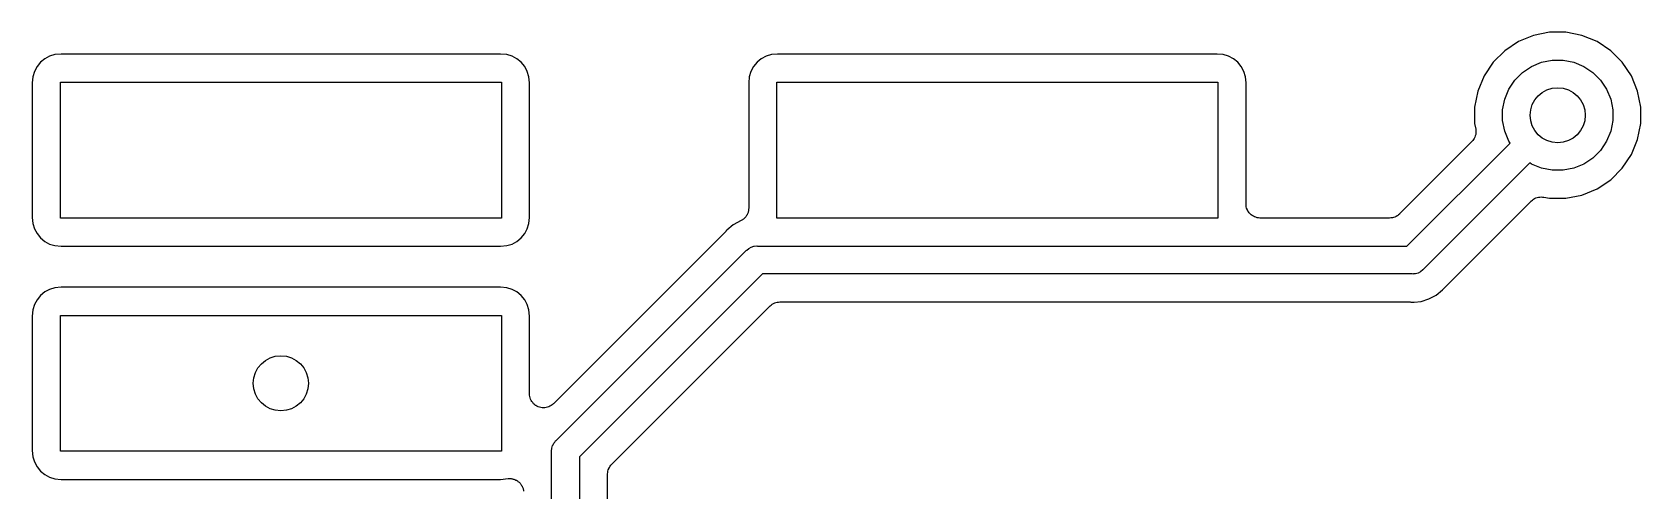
# Model space of a CAD drawing. Extents: x 0.48 to 2.43, y -7.79 to -4.85.
# Drawn here: x 1.8384 to 2.1832, y -5.5727 to -5.4743 of the extents above; entities that cross this region are included whole.
import ezdxf

# ---------------------------------------------------------------- set-up
doc = ezdxf.new("R2010")
doc.units = 0
doc.header["$MEASUREMENT"] = 0
doc.layers.add('BLACK', color=7, linetype='CONTINUOUS')

msp = doc.modelspace()

# ---------------------------------------------------------------- linework, layer by layer
at = {"layer": 'BLACK', "linetype": 'CONTINUOUS'}
for p, q in [((2.1636, -5.47431), (2.16016, -5.475)), ((2.16711, -5.47431), (2.1636, -5.47431)), ((2.17055, -5.475), (2.16711, -5.47431)), ((2.15692, -5.47634), (2.154, -5.47829)), ((2.16016, -5.475), (2.15692, -5.47634)), ((2.17379, -5.47634), (2.17055, -5.475)), ((2.17671, -5.47829), (2.17379, -5.47634)), ((1.84022, -5.48078), (1.83948, -5.48169)), ((1.84114, -5.48003), (1.84022, -5.48078)), ((1.84218, -5.47947), (1.84114, -5.48003)), ((1.84331, -5.47913), (1.84218, -5.47947)), ((1.84464, -5.479), (1.84331, -5.47913)), ((1.93883, -5.479), (1.84464, -5.479)), ((1.94015, -5.47913), (1.93883, -5.479)), ((1.94128, -5.47947), (1.94015, -5.47913)), ((1.94233, -5.48003), (1.94128, -5.47947)), ((1.94324, -5.48078), (1.94233, -5.48003)), ((1.94399, -5.48169), (1.94324, -5.48078)), ((1.99377, -5.48078), (1.99302, -5.48169)), ((1.99468, -5.48003), (1.99377, -5.48078)), ((1.99572, -5.47947), (1.99468, -5.48003)), ((1.99686, -5.47913), (1.99572, -5.47947)), ((1.99818, -5.479), (1.99686, -5.47913)), ((2.09237, -5.479), (1.99818, -5.479)), ((2.0937, -5.47913), (2.09237, -5.479)), ((2.09483, -5.47947), (2.0937, -5.47913)), ((2.09587, -5.48003), (2.09483, -5.47947)), ((2.09678, -5.48078), (2.09587, -5.48003)), ((2.09753, -5.48169), (2.09678, -5.48078)), ((2.15152, -5.48077), (2.14957, -5.48369)), ((2.154, -5.47829), (2.15152, -5.48077)), ((2.15976, -5.48166), (2.16191, -5.48077)), ((2.16191, -5.48077), (2.16419, -5.48031)), ((2.16419, -5.48031), (2.16652, -5.48031)), ((2.16652, -5.48031), (2.1688, -5.48077)), ((2.1688, -5.48077), (2.17095, -5.48166)), ((2.17919, -5.48077), (2.17671, -5.47829)), ((2.18114, -5.48369), (2.17919, -5.48077)), ((1.83858, -5.48386), (1.83844, -5.48519)), ((1.83892, -5.48273), (1.83858, -5.48386)), ((1.83948, -5.48169), (1.83892, -5.48273)), ((1.94455, -5.48273), (1.94399, -5.48169)), ((1.94489, -5.48386), (1.94455, -5.48273)), ((1.94502, -5.48519), (1.94489, -5.48386)), ((1.99212, -5.48386), (1.99199, -5.48519)), ((1.99246, -5.48273), (1.99212, -5.48386)), ((1.99302, -5.48169), (1.99246, -5.48273)), ((2.09809, -5.48273), (2.09753, -5.48169)), ((2.09843, -5.48386), (2.09809, -5.48273)), ((2.09856, -5.48519), (2.09843, -5.48386)), ((2.14957, -5.48369), (2.14823, -5.48693)), ((2.15489, -5.48653), (2.15618, -5.4846)), ((2.15618, -5.4846), (2.15783, -5.48295)), ((2.15783, -5.48295), (2.15976, -5.48166)), ((2.17095, -5.48166), (2.17288, -5.48295)), ((2.17288, -5.48295), (2.17453, -5.4846)), ((2.17453, -5.4846), (2.17582, -5.48653)), ((2.18248, -5.48693), (2.18114, -5.48369)), ((1.83844, -5.48519), (1.83844, -5.51403)), ((1.84449, -5.51417), (1.84449, -5.48504)), ((1.84449, -5.48504), (1.93898, -5.48504)), ((1.93898, -5.48504), (1.93898, -5.51417)), ((1.94502, -5.51403), (1.94502, -5.48519)), ((1.99199, -5.48519), (1.99199, -5.51208)), ((1.99803, -5.51417), (1.99803, -5.48504)), ((1.99803, -5.48504), (2.09252, -5.48504)), ((2.09252, -5.48504), (2.09252, -5.51417)), ((2.09856, -5.51117), (2.09856, -5.48519)), ((2.14823, -5.48693), (2.14754, -5.49037)), ((2.154, -5.48868), (2.15489, -5.48653)), ((2.17582, -5.48653), (2.17671, -5.48868)), ((2.18317, -5.49037), (2.18248, -5.48693)), ((2.14754, -5.49037), (2.14754, -5.49388)), ((2.15354, -5.49096), (2.154, -5.48868)), ((2.15354, -5.49329), (2.15354, -5.49096)), ((2.17671, -5.48868), (2.17717, -5.49096)), ((2.17717, -5.49096), (2.17717, -5.49329)), ((2.18317, -5.49388), (2.18317, -5.49037)), ((2.14754, -5.49388), (2.14778, -5.49508)), ((2.154, -5.49557), (2.15354, -5.49329)), ((2.17717, -5.49329), (2.17671, -5.49557)), ((2.18248, -5.49732), (2.18317, -5.49388)), ((2.14696, -5.49779), (2.13146, -5.51329)), ((2.13306, -5.52017), (2.15514, -5.4981)), ((2.14714, -5.49757), (2.14696, -5.49779)), ((2.14732, -5.49736), (2.14714, -5.49757)), ((2.14733, -5.49734), (2.14732, -5.49735)), ((2.14732, -5.49735), (2.14732, -5.49736)), ((2.14747, -5.49709), (2.14733, -5.49734)), ((2.1476, -5.49685), (2.14747, -5.49709)), ((2.14761, -5.49682), (2.1476, -5.49684)), ((2.1476, -5.49684), (2.1476, -5.49685)), ((2.14769, -5.49655), (2.14761, -5.49682)), ((2.14778, -5.49629), (2.14769, -5.49655)), ((2.14778, -5.49508), (2.14779, -5.4951)), ((2.14781, -5.49599), (2.14778, -5.49626)), ((2.14778, -5.49626), (2.14778, -5.49628)), ((2.14778, -5.49628), (2.14778, -5.49629)), ((2.14779, -5.4951), (2.14779, -5.4951)), ((2.14779, -5.4951), (2.14779, -5.4951)), ((2.14779, -5.4951), (2.14779, -5.49513)), ((2.14779, -5.49513), (2.14781, -5.49541)), ((2.14781, -5.49541), (2.14784, -5.49568)), ((2.14784, -5.49571), (2.14781, -5.49599)), ((2.14784, -5.49568), (2.14784, -5.49569)), ((2.14784, -5.49569), (2.14784, -5.49571)), ((2.15489, -5.49772), (2.154, -5.49557)), ((2.15514, -5.4981), (2.15489, -5.49772)), ((2.17582, -5.49772), (2.17453, -5.49966)), ((2.17671, -5.49557), (2.17582, -5.49772)), ((2.18114, -5.50056), (2.18248, -5.49732)), ((2.17288, -5.5013), (2.17095, -5.50259)), ((2.17453, -5.49966), (2.17288, -5.5013)), ((2.17919, -5.50348), (2.18114, -5.50056)), ((2.15938, -5.50234), (2.13653, -5.52519)), ((2.15976, -5.50259), (2.15938, -5.50234)), ((2.16191, -5.50348), (2.15976, -5.50259)), ((2.16419, -5.50394), (2.16191, -5.50348)), ((2.16652, -5.50394), (2.16419, -5.50394)), ((2.1688, -5.50348), (2.16652, -5.50394)), ((2.17095, -5.50259), (2.1688, -5.50348)), ((2.17671, -5.50596), (2.17919, -5.50348)), ((2.17055, -5.50925), (2.17379, -5.50791)), ((2.17379, -5.50791), (2.17671, -5.50596)), ((1.99199, -5.51213), (1.99197, -5.51226)), ((1.99199, -5.51208), (1.99199, -5.51213)), ((2.09859, -5.51146), (2.09856, -5.51117)), ((2.09862, -5.51174), (2.09859, -5.51146)), ((2.09862, -5.51175), (2.09862, -5.51174)), ((2.09862, -5.51176), (2.09862, -5.51175)), ((2.0987, -5.51203), (2.09862, -5.51176)), ((2.09878, -5.5123), (2.0987, -5.51203)), ((2.14109, -5.52912), (2.15969, -5.51052)), ((2.15969, -5.51052), (2.1597, -5.51051)), ((2.1597, -5.51051), (2.15972, -5.51049)), ((2.1597, -5.51051), (2.1597, -5.51051)), ((2.1597, -5.51051), (2.1597, -5.51051)), ((2.15972, -5.51049), (2.15994, -5.51031)), ((2.15994, -5.51031), (2.16015, -5.51014)), ((2.16015, -5.51014), (2.16017, -5.51013)), ((2.16017, -5.51013), (2.16018, -5.51012)), ((2.16018, -5.51012), (2.16042, -5.51)), ((2.16042, -5.51), (2.16067, -5.50987)), ((2.16067, -5.50987), (2.16068, -5.50986)), ((2.16068, -5.50986), (2.1607, -5.50985)), ((2.1607, -5.50985), (2.16096, -5.50978)), ((2.16096, -5.50978), (2.16123, -5.5097)), ((2.16123, -5.5097), (2.16125, -5.5097)), ((2.16125, -5.5097), (2.16126, -5.50969)), ((2.16126, -5.50969), (2.16154, -5.50967)), ((2.16154, -5.50967), (2.16181, -5.50964)), ((2.16181, -5.50964), (2.16183, -5.50964)), ((2.16183, -5.50964), (2.16184, -5.50964)), ((2.16184, -5.50964), (2.16212, -5.50967)), ((2.16212, -5.50967), (2.1624, -5.5097)), ((2.1624, -5.5097), (2.1636, -5.50994)), ((2.1636, -5.50994), (2.16711, -5.50994)), ((2.16711, -5.50994), (2.17055, -5.50925)), ((1.83844, -5.51403), (1.83858, -5.51535)), ((1.83858, -5.51535), (1.83892, -5.51648)), ((1.93898, -5.51417), (1.84449, -5.51417)), ((1.94455, -5.51648), (1.94489, -5.51535)), ((1.94489, -5.51535), (1.94502, -5.51403)), ((1.98867, -5.51565), (1.9873, -5.51678)), ((1.9904, -5.51473), (1.98867, -5.51565)), ((1.99051, -5.51466), (1.9904, -5.51473)), ((1.99063, -5.51459), (1.99051, -5.51466)), ((1.99076, -5.51449), (1.99063, -5.51459)), ((1.99089, -5.5144), (1.99076, -5.51449)), ((1.99098, -5.51431), (1.99089, -5.5144)), ((1.99109, -5.51423), (1.99098, -5.51431)), ((1.99119, -5.5141), (1.99109, -5.51423)), ((1.9913, -5.51399), (1.99119, -5.5141)), ((1.99138, -5.51388), (1.9913, -5.51399)), ((1.99146, -5.51378), (1.99138, -5.51388)), ((1.99154, -5.51364), (1.99146, -5.51378)), ((1.99163, -5.51351), (1.99154, -5.51364)), ((1.99168, -5.51338), (1.99163, -5.51351)), ((1.99175, -5.51327), (1.99168, -5.51338)), ((1.99179, -5.51311), (1.99175, -5.51327)), ((1.99186, -5.51296), (1.99179, -5.51311)), ((1.99188, -5.51283), (1.99186, -5.51296)), ((1.99192, -5.51271), (1.99188, -5.51283)), ((1.99194, -5.51255), (1.99192, -5.51271)), ((1.99197, -5.51239), (1.99194, -5.51255)), ((1.99197, -5.51226), (1.99197, -5.51239)), ((2.09252, -5.51417), (1.99803, -5.51417)), ((2.09879, -5.51231), (2.09878, -5.5123)), ((2.09879, -5.51232), (2.09879, -5.51231)), ((2.09892, -5.51257), (2.09879, -5.51232)), ((2.09905, -5.51282), (2.09892, -5.51257)), ((2.09906, -5.51282), (2.09905, -5.51282)), ((2.09906, -5.51283), (2.09906, -5.51282)), ((2.09924, -5.51305), (2.09906, -5.51283)), ((2.09942, -5.51327), (2.09924, -5.51305)), ((2.09943, -5.51328), (2.09942, -5.51327)), ((2.09943, -5.51329), (2.09943, -5.51328)), ((2.09965, -5.51347), (2.09943, -5.51329)), ((2.09987, -5.51365), (2.09965, -5.51347)), ((2.09988, -5.51365), (2.09987, -5.51365)), ((2.09989, -5.51366), (2.09988, -5.51365)), ((2.10014, -5.5138), (2.09989, -5.51366)), ((2.10038, -5.51393), (2.10014, -5.5138)), ((2.10039, -5.51393), (2.10038, -5.51393)), ((2.1004, -5.51394), (2.10039, -5.51393)), ((2.10067, -5.51402), (2.1004, -5.51394)), ((2.10094, -5.51411), (2.10067, -5.51402)), ((2.10095, -5.51411), (2.10094, -5.51411)), ((2.10096, -5.51411), (2.10095, -5.51411)), ((2.10124, -5.51414), (2.10096, -5.51411)), ((2.10152, -5.51417), (2.10124, -5.51414)), ((2.10154, -5.51417), (2.10152, -5.51417)), ((2.10156, -5.51417), (2.10154, -5.51417)), ((2.10154, -5.51417), (2.10154, -5.51417)), ((2.10154, -5.51417), (2.10154, -5.51417)), ((2.12934, -5.51417), (2.10156, -5.51417)), ((2.12961, -5.51415), (2.12934, -5.51417)), ((2.12989, -5.51412), (2.12961, -5.51415)), ((2.1299, -5.51412), (2.12989, -5.51412)), ((2.12992, -5.51412), (2.1299, -5.51412)), ((2.13018, -5.51404), (2.12992, -5.51412)), ((2.13045, -5.51396), (2.13018, -5.51404)), ((2.13046, -5.51395), (2.13045, -5.51396)), ((2.13048, -5.51395), (2.13046, -5.51395)), ((2.13072, -5.51382), (2.13048, -5.51395)), ((2.13097, -5.51369), (2.13072, -5.51382)), ((2.13098, -5.51368), (2.13097, -5.51369)), ((2.131, -5.51367), (2.13098, -5.51368)), ((2.13121, -5.5135), (2.131, -5.51367)), ((2.13143, -5.51332), (2.13121, -5.5135)), ((2.13145, -5.5133), (2.13143, -5.51332)), ((2.13146, -5.51329), (2.13145, -5.5133)), ((2.13145, -5.5133), (2.13145, -5.5133)), ((2.13145, -5.5133), (2.13145, -5.5133)), ((1.83892, -5.51648), (1.83948, -5.51752)), ((1.83948, -5.51752), (1.84022, -5.51844)), ((1.84022, -5.51844), (1.84114, -5.51919)), ((1.94233, -5.51919), (1.94324, -5.51844)), ((1.94324, -5.51844), (1.94399, -5.51752)), ((1.94399, -5.51752), (1.94455, -5.51648)), ((1.98692, -5.51723), (1.95014, -5.554)), ((1.987, -5.51713), (1.98692, -5.51723)), ((1.98709, -5.51704), (1.987, -5.51713)), ((1.98711, -5.51701), (1.98709, -5.51704)), ((1.9873, -5.51678), (1.98711, -5.51701)), ((1.84114, -5.51919), (1.84218, -5.51974)), ((1.84218, -5.51974), (1.84331, -5.52009)), ((1.84331, -5.52009), (1.84464, -5.52022)), ((1.84464, -5.52022), (1.93883, -5.52022)), ((1.93883, -5.52022), (1.94015, -5.52009)), ((1.94015, -5.52009), (1.94128, -5.51974)), ((1.94128, -5.51974), (1.94233, -5.51919)), ((1.95074, -5.56189), (1.99147, -5.52116)), ((1.99147, -5.52116), (1.99157, -5.52104)), ((1.99157, -5.52104), (1.99202, -5.52067)), ((1.99202, -5.52067), (1.99254, -5.52039)), ((1.99254, -5.52039), (1.99311, -5.52022)), ((1.99311, -5.52022), (1.99318, -5.52021)), ((1.99318, -5.52021), (1.9937, -5.52016)), ((1.9937, -5.52016), (1.99384, -5.52017)), ((1.99384, -5.52017), (2.13306, -5.52017)), ((2.13546, -5.52596), (2.1349, -5.52613)), ((2.13598, -5.52568), (2.13546, -5.52596)), ((2.13644, -5.5253), (2.13598, -5.52568)), ((2.13653, -5.52519), (2.13644, -5.5253)), ((1.84331, -5.52913), (1.84218, -5.52947)), ((1.84464, -5.529), (1.84331, -5.52913)), ((1.93883, -5.529), (1.84464, -5.529)), ((1.94015, -5.52913), (1.93883, -5.529)), ((1.94128, -5.52947), (1.94015, -5.52913)), ((1.99494, -5.52617), (1.95576, -5.56536)), ((2.13416, -5.52617), (1.99494, -5.52617)), ((2.13431, -5.52619), (2.13416, -5.52617)), ((2.13445, -5.52617), (2.13431, -5.52619)), ((2.1349, -5.52613), (2.13445, -5.52617)), ((2.13445, -5.52617), (2.13445, -5.52617)), ((2.1407, -5.52957), (2.14089, -5.52934)), ((2.14089, -5.52934), (2.14092, -5.52931)), ((2.14092, -5.52931), (2.14101, -5.52922)), ((2.14101, -5.52922), (2.14109, -5.52912)), ((1.83892, -5.53273), (1.83858, -5.53386)), ((1.83948, -5.53169), (1.83892, -5.53273)), ((1.84022, -5.53078), (1.83948, -5.53169)), ((1.84114, -5.53003), (1.84022, -5.53078)), ((1.84218, -5.52947), (1.84114, -5.53003)), ((1.94233, -5.53003), (1.94128, -5.52947)), ((1.94324, -5.53078), (1.94233, -5.53003)), ((1.94399, -5.53169), (1.94324, -5.53078)), ((1.94455, -5.53273), (1.94399, -5.53169)), ((1.94489, -5.53386), (1.94455, -5.53273)), ((1.99658, -5.53302), (1.99679, -5.53285)), ((1.99679, -5.53285), (1.99701, -5.53267)), ((1.99701, -5.53267), (1.99702, -5.53267)), ((1.99702, -5.53267), (1.99703, -5.53266)), ((1.99703, -5.53266), (1.99728, -5.53253)), ((1.99728, -5.53253), (1.99752, -5.5324)), ((1.99752, -5.5324), (1.99754, -5.5324)), ((1.99754, -5.5324), (1.99755, -5.53239)), ((1.99755, -5.53239), (1.99782, -5.53231)), ((1.99782, -5.53231), (1.99809, -5.53223)), ((1.99809, -5.53223), (1.9981, -5.53223)), ((1.9981, -5.53223), (1.99812, -5.53222)), ((1.99812, -5.53222), (1.99839, -5.5322)), ((1.99839, -5.5322), (1.99867, -5.53217)), ((1.99867, -5.53217), (2.13372, -5.53217)), ((2.13372, -5.53217), (2.13376, -5.53217)), ((2.13376, -5.53217), (2.13389, -5.53219)), ((2.13389, -5.53219), (2.13401, -5.53219)), ((2.13401, -5.53219), (2.13431, -5.53222)), ((2.13431, -5.53222), (2.1346, -5.53219)), ((2.1346, -5.53219), (2.13461, -5.53219)), ((2.13461, -5.53219), (2.13607, -5.53204)), ((2.13607, -5.53204), (2.13777, -5.53153)), ((2.13777, -5.53153), (2.13933, -5.53069)), ((2.13933, -5.53069), (2.1407, -5.52957)), ((1.83858, -5.53386), (1.83844, -5.53519)), ((1.83844, -5.53519), (1.83844, -5.56403)), ((1.84449, -5.56417), (1.84449, -5.53504)), ((1.84449, -5.53504), (1.93898, -5.53504)), ((1.93898, -5.53504), (1.93898, -5.56417)), ((1.94502, -5.53519), (1.94489, -5.53386)), ((1.94502, -5.55188), (1.94502, -5.53519)), ((1.96263, -5.56696), (1.99655, -5.53305)), ((1.99655, -5.53304), (1.99658, -5.53302)), ((1.99655, -5.53305), (1.99655, -5.53304)), ((1.99655, -5.53304), (1.99655, -5.53304)), ((1.99655, -5.53304), (1.99655, -5.53304)), ((1.94505, -5.55217), (1.94502, -5.55188)), ((1.94508, -5.55245), (1.94505, -5.55217)), ((1.94508, -5.55246), (1.94508, -5.55245)), ((1.94516, -5.55274), (1.94508, -5.55246)), ((1.94508, -5.55246), (1.94508, -5.55246)), ((1.94524, -5.55301), (1.94516, -5.55274)), ((1.94524, -5.55302), (1.94524, -5.55301)), ((1.94525, -5.55302), (1.94524, -5.55302)), ((1.94538, -5.55327), (1.94525, -5.55302)), ((1.94552, -5.55353), (1.94538, -5.55327)), ((1.94552, -5.55354), (1.94552, -5.55353)), ((1.9457, -5.55376), (1.94552, -5.55354)), ((1.94552, -5.55354), (1.94552, -5.55354)), ((1.94588, -5.55399), (1.9457, -5.55376)), ((1.94589, -5.55399), (1.94588, -5.55399)), ((1.94611, -5.55418), (1.94589, -5.55399)), ((1.94589, -5.55399), (1.94589, -5.55399)), ((1.94633, -5.55436), (1.94611, -5.55418)), ((1.94634, -5.55436), (1.94633, -5.55436)), ((1.94634, -5.55437), (1.94634, -5.55436)), ((1.9466, -5.55451), (1.94634, -5.55437)), ((1.94685, -5.55464), (1.9466, -5.55451)), ((1.94686, -5.55465), (1.94685, -5.55464)), ((1.94685, -5.55464), (1.94685, -5.55464)), ((1.94714, -5.55473), (1.94686, -5.55465)), ((1.94741, -5.55482), (1.94714, -5.55473)), ((1.94742, -5.55482), (1.94741, -5.55482)), ((1.94741, -5.55482), (1.94741, -5.55482)), ((1.94771, -5.55485), (1.94742, -5.55482)), ((1.94799, -5.55488), (1.94771, -5.55485)), ((1.948, -5.55488), (1.94799, -5.55488)), ((1.94799, -5.55488), (1.94799, -5.55488)), ((1.94828, -5.55485), (1.948, -5.55488)), ((1.94857, -5.55483), (1.94828, -5.55485)), ((1.94858, -5.55483), (1.94857, -5.55483)), ((1.94885, -5.55475), (1.94858, -5.55483)), ((1.94858, -5.55483), (1.94858, -5.55483)), ((1.94913, -5.55467), (1.94885, -5.55475)), ((1.94914, -5.55466), (1.94913, -5.55467)), ((1.94939, -5.55453), (1.94914, -5.55466)), ((1.94914, -5.55466), (1.94914, -5.55466)), ((1.94965, -5.5544), (1.94939, -5.55453)), ((1.94966, -5.55439), (1.94965, -5.5544)), ((1.94988, -5.55422), (1.94966, -5.55439)), ((1.94966, -5.55439), (1.94966, -5.55439)), ((1.95011, -5.55403), (1.94988, -5.55422)), ((1.95012, -5.55402), (1.95011, -5.55403)), ((1.95014, -5.554), (1.95012, -5.55402)), ((1.95012, -5.55402), (1.95012, -5.55402)), ((1.95012, -5.55402), (1.95012, -5.55402)), ((1.94974, -5.56411), (1.9498, -5.56356)), ((1.9498, -5.56353), (1.94997, -5.56296)), ((1.9498, -5.56356), (1.9498, -5.56353)), ((1.94997, -5.56296), (1.95006, -5.5628)), ((1.95006, -5.5628), (1.95025, -5.56244)), ((1.95025, -5.56244), (1.95043, -5.56222)), ((1.95043, -5.56222), (1.95062, -5.56198)), ((1.95062, -5.56198), (1.95074, -5.56189)), ((1.83844, -5.56403), (1.83858, -5.56535)), ((1.83858, -5.56535), (1.83892, -5.56648)), ((1.83892, -5.56648), (1.83948, -5.56752)), ((1.93898, -5.56417), (1.84449, -5.56417)), ((1.94976, -5.56426), (1.94974, -5.56411)), ((1.94976, -5.62298), (1.94976, -5.56426)), ((1.95576, -5.56536), (1.95576, -5.62584)), ((1.96228, -5.56739), (1.96246, -5.56718)), ((1.96246, -5.56718), (1.96263, -5.56696)), ((1.83948, -5.56752), (1.84022, -5.56844)), ((1.84022, -5.56844), (1.84114, -5.56919)), ((1.84114, -5.56919), (1.84218, -5.56974)), ((1.84218, -5.56974), (1.84331, -5.57009)), ((1.84331, -5.57009), (1.84464, -5.57022)), ((1.84464, -5.57022), (1.93883, -5.57022)), ((1.93883, -5.57022), (1.94045, -5.57006)), ((1.94045, -5.57006), (1.94046, -5.57006)), ((1.94046, -5.57006), (1.9405, -5.57005)), ((1.9405, -5.57005), (1.94064, -5.57005)), ((1.94064, -5.57005), (1.94078, -5.57004)), ((1.94078, -5.57004), (1.94093, -5.57005)), ((1.94093, -5.57005), (1.94108, -5.57006)), ((1.94108, -5.57006), (1.94122, -5.57009)), ((1.94122, -5.57009), (1.94136, -5.5701)), ((1.94136, -5.5701), (1.94151, -5.57015)), ((1.94151, -5.57015), (1.94166, -5.57018)), ((1.94166, -5.57018), (1.94179, -5.57023)), ((1.94179, -5.57023), (1.94192, -5.57027)), ((1.94192, -5.57027), (1.94205, -5.57035)), ((1.94205, -5.57035), (1.9422, -5.57041)), ((1.9422, -5.57041), (1.94231, -5.57048)), ((1.94231, -5.57048), (1.94243, -5.57055)), ((1.94243, -5.57055), (1.94255, -5.57065)), ((1.94255, -5.57065), (1.94268, -5.57074)), ((1.94268, -5.57074), (1.94278, -5.57084)), ((1.96176, -5.56904), (1.96179, -5.56877)), ((1.96176, -5.56907), (1.96176, -5.56904)), ((1.96176, -5.56908), (1.96176, -5.56907)), ((1.96176, -5.56907), (1.96176, -5.56907)), ((1.96176, -5.56909), (1.96176, -5.56908)), ((1.96176, -5.6254), (1.96176, -5.56909)), ((1.96179, -5.56877), (1.96182, -5.56849)), ((1.96182, -5.56846), (1.9619, -5.5682)), ((1.96182, -5.56848), (1.96182, -5.56846)), ((1.96182, -5.56849), (1.96182, -5.56848)), ((1.9619, -5.5682), (1.96199, -5.56793)), ((1.96199, -5.56792), (1.962, -5.5679)), ((1.96199, -5.56793), (1.96199, -5.56792)), ((1.962, -5.5679), (1.96213, -5.56766)), ((1.96213, -5.56766), (1.96226, -5.56742)), ((1.96226, -5.56742), (1.96227, -5.5674)), ((1.96227, -5.5674), (1.96228, -5.56739)), ((1.94278, -5.57084), (1.94288, -5.57092)), ((1.94288, -5.57092), (1.94298, -5.57104)), ((1.94298, -5.57104), (1.94309, -5.57115)), ((1.94309, -5.57115), (1.94317, -5.57127)), ((1.94317, -5.57127), (1.94325, -5.57138)), ((1.94325, -5.57138), (1.94333, -5.57151)), ((1.94333, -5.57151), (1.94341, -5.57164)), ((1.94341, -5.57164), (1.94346, -5.57177)), ((1.94346, -5.57177), (1.94353, -5.5719)), ((1.94353, -5.5719), (1.94357, -5.57204)), ((1.94357, -5.57204), (1.94363, -5.57219)), ((1.94363, -5.57219), (1.94366, -5.57232)), ((1.94366, -5.57232), (1.9437, -5.57246)), ((1.9437, -5.57246), (1.94371, -5.57261)), ((1.94371, -5.57261), (1.94374, -5.57276))]:
    msp.add_line(p, q, dxfattribs=at)
at = {"layer": 'BLACK'}
for centre in [(2.16535, -5.49213), (1.89173, -5.54961)]:
    msp.add_circle(centre, 0.005906, dxfattribs=at)

doc.saveas('drawing.dxf')
